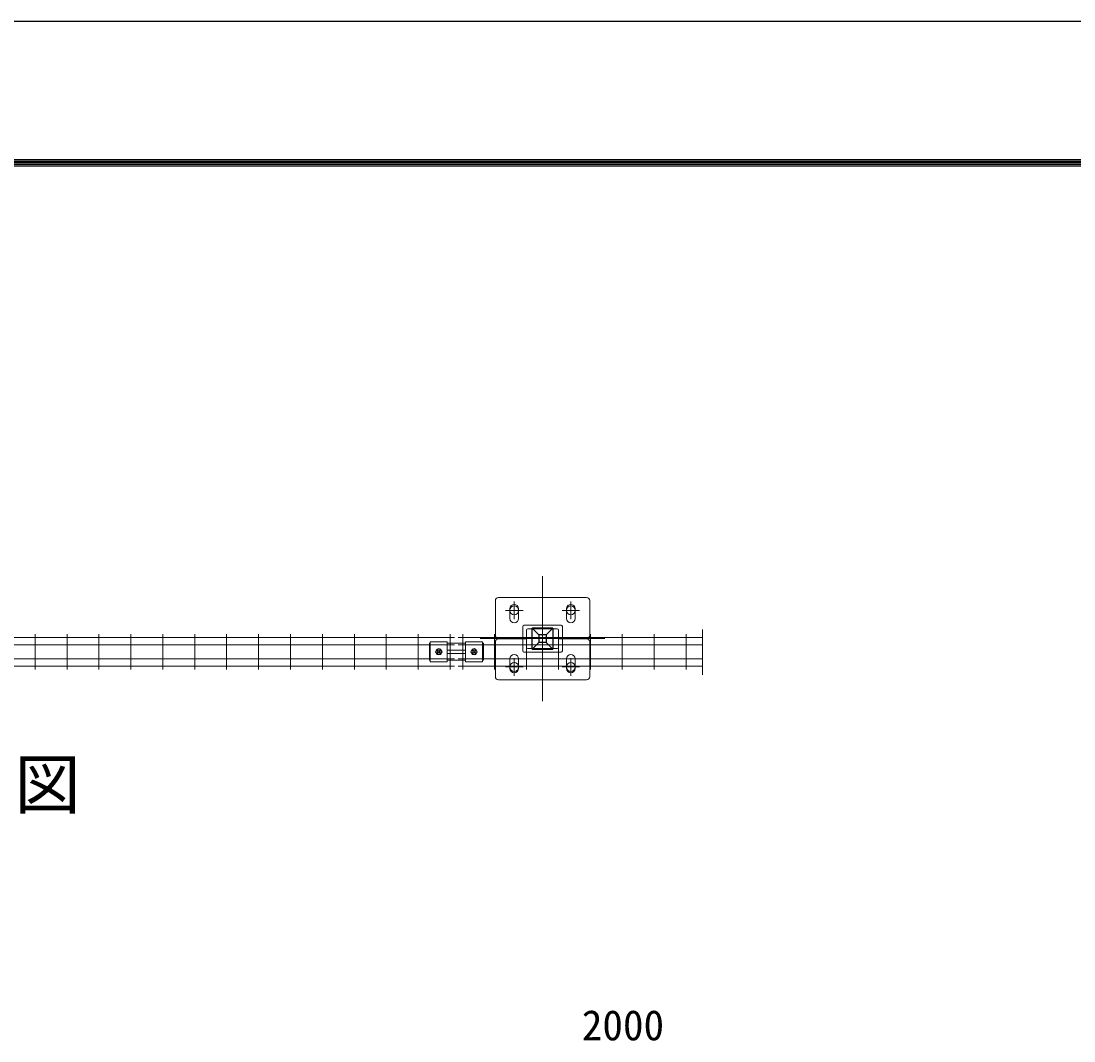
# Model space of a CAD drawing. Units: millimetres, scale not verified. Extents: x -4200 to 4200, y -2970 to 2970.
# Drawn here: x -1989 to -314, y 1349 to 2970 of the extents above; entities that cross this region are included whole.
import ezdxf
from ezdxf.enums import TextEntityAlignment as Align

# ---------------------------------------------------------------- set-up
doc = ezdxf.new("R2010")
doc.units = ezdxf.units.MM
doc.header["$LTSCALE"] = 10
doc.linetypes.add('USER1', pattern=[50.8, 31.75, -6.35, 6.35, -6.35])
for name, color, linetype, lineweight in [('0-0_D-STR-DIM', 7, 'Continuous', 13), ('0-1_D-STR3', 3, 'Continuous', 13), ('0-2_D-BMK', 2, 'USER1', 13), ('0-3_D-STR1', 1, 'Continuous', 25), ('0-5_D-STR2', 7, 'Continuous', 13), ('0-C_D-TTL', 7, 'Continuous', 25)]:
    doc.layers.add(name, color=color, linetype=linetype, lineweight=lineweight)
doc.layers.add('0-9_D-TTL-TXT', color=7, linetype='Continuous')
doc.styles.add('ＭＳ ゴシック', font='')
doc.styles.get('ＭＳ ゴシック').set_extended_font_data('MS Gothic')

# ---------------------------------------------------------------- blocks, each defined once
blk = doc.blocks.new('ベースプレート部品\u3000平面図')
at = {"layer": '0-1_D-STR3'}
for p, q in [((-6588.24, 53459.09), (-7988.24, 53459.09)), ((-8038.24, 53409.09), (-8038.24, 52859.09)), ((-7808.25, 53124.09), (-7808.25, 53279.08)), ((-7668.25, 53124.09), (-7668.25, 53279.08)), ((-6908.25, 53124.09), (-6908.25, 53279.08)), ((-6768.25, 53124.09), (-6768.25, 53279.08)), ((-6538.24, 52859.09), (-6538.24, 53409.09)), ((-7603.25, 52809.09), (-7603.25, 52999.09)), ((-6993.25, 53019.09), (-7583.25, 53019.09)), ((-7543.25, 52809.09), (-7543.25, 52939.09)), ((-7053.25, 52959.09), (-7523.25, 52959.09)), ((-7033.25, 52809.09), (-7033.25, 52939.09)), ((-6973.25, 52999.09), (-6973.25, 52809.09)), ((-7988.24, 52809.09), (-7542.4, 52809.09)), ((-7032.4, 52809.09), (-6588.24, 52809.09))]:
    blk.add_line(p, q, dxfattribs=at)
for centre, radius, start, end in [((-7988.24, 53409.09), 50, 90, 180), ((-6588.24, 53409.09), 50, 0, 90), ((-7738.25, 53279.08), 70, 0, 180), ((-6838.25, 53279.08), 70, 0, 180), ((-7738.25, 53124.09), 70, 180, 0), ((-6838.25, 53124.09), 70, 180, 0), ((-7583.25, 52999.09), 20, 90, 180), ((-7523.25, 52939.09), 20, 90, 180), ((-7053.25, 52939.09), 20, 0, 90), ((-6993.25, 52999.09), 20, 0, 90), ((-7988.24, 52859.09), 50, 180, 270), ((-6588.24, 52859.09), 50, 270, 0)]:
    blk.add_arc(centre, radius, start, end, dxfattribs=at)

msp = doc.modelspace()

# ---------------------------------------------------------------- linework, layer by layer
at = {"layer": '0-0_D-STR-DIM'}
msp.add_line((-905.13, 2003.08), (-905.13, 1930.88), dxfattribs=at)
at = {"layer": '0-1_D-STR3'}
for p, q in [((-1339.43, 1980.89), (-1339.43, 1953.89)), ((-1337.93, 1980.89), (-1339.43, 1980.89)), ((-1337.93, 1983.47), (-1310.93, 1983.47)), ((-1337.93, 1983.47), (-1337.93, 1951.31)), ((-1310.93, 1983.47), (-1310.93, 1951.31)), ((-1281.93, 1980.89), (-1310.93, 1980.89)), ((-1281.93, 1983.47), (-1281.93, 1951.31)), ((-1281.93, 1983.47), (-1254.93, 1983.47)), ((-1254.93, 1983.47), (-1254.93, 1951.31)), ((-1253.43, 1980.89), (-1254.93, 1980.89)), ((-1253.43, 1953.89), (-1253.43, 1980.89)), ((-1326.98, 1971.81), (-1329.53, 1967.39)), ((-1326.98, 1962.98), (-1329.53, 1967.39)), ((-1327.26, 1969.51), (-1325.85, 1968.1)), ((-1327.26, 1965.27), (-1325.85, 1966.69)), ((-1321.88, 1971.81), (-1326.98, 1971.81)), ((-1321.88, 1962.98), (-1326.98, 1962.98)), ((-1326.55, 1970.22), (-1325.14, 1968.81)), ((-1326.55, 1964.56), (-1325.14, 1965.98)), ((-1322.31, 1970.22), (-1323.73, 1968.81)), ((-1322.31, 1964.56), (-1323.73, 1965.98)), ((-1321.6, 1969.51), (-1323.02, 1968.1)), ((-1321.6, 1965.27), (-1323.02, 1966.69)), ((-1321.88, 1971.81), (-1319.34, 1967.39)), ((-1321.88, 1962.98), (-1319.34, 1967.39)), ((-1309.93, 1969.89), (-1282.93, 1969.89)), ((-1309.93, 1964.89), (-1282.93, 1964.89)), ((-1270.98, 1971.81), (-1273.53, 1967.39)), ((-1270.98, 1962.98), (-1273.53, 1967.39)), ((-1271.26, 1969.51), (-1269.85, 1968.1)), ((-1271.26, 1965.27), (-1269.85, 1966.69)), ((-1265.88, 1971.81), (-1270.98, 1971.81)), ((-1265.88, 1962.98), (-1270.98, 1962.98)), ((-1270.55, 1970.22), (-1269.14, 1968.81)), ((-1270.55, 1964.56), (-1269.14, 1965.98)), ((-1266.31, 1970.22), (-1267.73, 1968.81)), ((-1266.31, 1964.56), (-1267.73, 1965.98)), ((-1265.6, 1969.51), (-1267.02, 1968.1)), ((-1265.6, 1965.27), (-1267.02, 1966.69)), ((-1265.88, 1971.81), (-1263.34, 1967.39)), ((-1265.88, 1962.98), (-1263.34, 1967.39)), ((-1339.43, 1953.89), (-1337.93, 1953.89)), ((-1337.93, 1951.31), (-1310.93, 1951.31)), ((-1310.93, 1953.89), (-1281.93, 1953.89)), ((-1281.93, 1951.31), (-1254.93, 1951.31)), ((-1254.93, 1953.89), (-1253.43, 1953.89))]:
    msp.add_line(p, q, dxfattribs=at)
for centre, radius in [((-1204.47, 2033.29), 7), ((-1114.47, 2033.29), 7), ((-1324.43, 1967.39), 4.41), ((-1268.43, 1967.39), 4.41), ((-1204.47, 1943.29), 7), ((-1114.47, 1943.29), 7)]:
    msp.add_circle(centre, radius, dxfattribs=at)
for centre, radius, start, end in [((-1326.91, 1969.87), 0.5, 44.99953, 224.99952), ((-1326.91, 1964.92), 0.5, 135, 314.99998), ((-1324.43, 1968.64), 3.75, 57.53826, 122.46174), ((-1324.43, 1966.14), 3.75, 237.53826, 302.46174), ((-1326.55, 1967.39), 1, 314.99999, 45), ((-1324.43, 1969.51), 1, 225.00001, 314.99999), ((-1324.43, 1965.27), 1, 45, 135), ((-1322.31, 1967.39), 1, 135, 225.00001), ((-1321.96, 1969.87), 0.5, 315, 135), ((-1321.96, 1964.92), 0.5, 225.00001, 44.99999), ((-1309.93, 1967.39), 2.5, 90, 113.57818), ((-1309.93, 1967.39), 2.5, 246.42182, 270), ((-1282.93, 1967.39), 2.5, 66.42182, 90), ((-1282.93, 1967.39), 2.5, 270, 293.57818), ((-1270.91, 1969.87), 0.5, 44.99953, 224.99952), ((-1270.91, 1964.92), 0.5, 135, 314.99998), ((-1268.43, 1968.64), 3.75, 57.53826, 122.46174), ((-1268.43, 1966.14), 3.75, 237.53826, 302.46174), ((-1270.55, 1967.39), 1, 314.99999, 45), ((-1268.43, 1969.51), 1, 225.00001, 314.99999), ((-1268.43, 1965.27), 1, 45, 135), ((-1266.31, 1967.39), 1, 135, 225.00001), ((-1265.96, 1969.87), 0.5, 315, 135), ((-1265.96, 1964.92), 0.5, 225.00001, 44.99999)]:
    msp.add_arc(centre, radius, start, end, dxfattribs=at)
at = {"layer": '0-2_D-BMK'}
for p, q in [((-1159.47, 2087.59), (-1159.47, 1889)), ((-1204.47, 2047.29), (-1204.47, 2019.29)), ((-1114.47, 2047.29), (-1114.47, 2019.29)), ((-1218.47, 2033.29), (-1190.47, 2033.29)), ((-1128.47, 2033.29), (-1100.47, 2033.29)), ((-1258.77, 1988.29), (-1060.18, 1988.29)), ((-1218.47, 1943.29), (-1190.47, 1943.29)), ((-1204.47, 1929.29), (-1204.47, 1957.29)), ((-1128.47, 1943.29), (-1100.47, 1943.29)), ((-1114.47, 1929.29), (-1114.47, 1957.29))]:
    msp.add_line(p, q, dxfattribs=at)
at = {"layer": '0-3_D-STR1'}
for p, q in [((-1142.97, 2004.79), (-1175.97, 2004.79)), ((-1175.97, 1971.79), (-1175.97, 2004.79)), ((-1165.47, 1994.29), (-1175.97, 2004.79)), ((-1153.47, 1994.29), (-1165.47, 1994.29)), ((-1165.47, 1994.29), (-1165.47, 1982.29)), ((-1153.47, 1994.29), (-1142.97, 2004.79)), ((-1153.47, 1994.29), (-1153.47, 1982.29)), ((-1142.97, 2004.79), (-1142.97, 1971.79)), ((-1165.47, 1982.29), (-1175.97, 1971.79)), ((-1153.47, 1982.29), (-1165.47, 1982.29)), ((-1142.97, 1971.79), (-1153.47, 1982.29)), ((-1175.97, 1971.79), (-1142.97, 1971.79))]:
    msp.add_line(p, q, dxfattribs=at)
at = {"layer": '0-5_D-STR2'}
for p, q in [((-1966.46, 1995.39), (-1966.46, 1939.39)), ((-1915.69, 1995.39), (-1915.69, 1939.39)), ((-1864.92, 1995.39), (-1864.92, 1939.39)), ((-1814.15, 1995.39), (-1814.15, 1939.39)), ((-1763.38, 1995.39), (-1763.38, 1939.39)), ((-1712.61, 1995.39), (-1712.61, 1939.39)), ((-1661.84, 1995.39), (-1661.84, 1939.39)), ((-1611.07, 1995.39), (-1611.07, 1939.39)), ((-1560.3, 1995.39), (-1560.3, 1939.39)), ((-1509.53, 1995.39), (-1509.53, 1939.39)), ((-1458.76, 1995.39), (-1458.76, 1939.39)), ((-1408, 1995.39), (-1408, 1939.39)), ((-1357.23, 1995.39), (-1357.23, 1939.39)), ((-1306.41, 1995.39), (-1306.41, 1939.39)), ((-1286.46, 1995.39), (-1286.46, 1939.39)), ((-1235.69, 1995.39), (-1235.69, 1939.39)), ((-1184.92, 1995.39), (-1184.92, 1939.39)), ((-1134.15, 1995.39), (-1134.15, 1939.39)), ((-1083.38, 1995.39), (-1083.38, 1939.39)), ((-1032.61, 1995.39), (-1032.61, 1939.39)), ((-981.84, 1995.39), (-981.84, 1939.39)), ((-931.07, 1995.39), (-931.07, 1939.39)), ((-3293.43, 1989.99), (-1299.43, 1989.99)), ((-3254.93, 1978.69), (-1299.43, 1978.69)), ((-1293.43, 1989.99), (-905.13, 1989.99)), ((-1293.43, 1978.69), (-905.13, 1978.69)), ((-3293.43, 1944.79), (-1299.43, 1944.79)), ((-3254.93, 1956.09), (-1299.43, 1956.09)), ((-1293.43, 1956.09), (-905.13, 1956.09)), ((-1293.43, 1944.79), (-905.13, 1944.79))]:
    msp.add_line(p, q, dxfattribs=at)
at = {"layer": '0-C_D-TTL', "color": 2}
msp.add_lwpolyline([(-4199.62, 2970), (4200.38, 2970), (4200.38, -2970), (-4199.62, -2970)], close=True, dxfattribs=at)
at = {"layer": '0-C_D-TTL'}
for points in [[(-3929.62, 2750), (3930.38, 2750), (3930.38, -2750), (-3929.62, -2750)], [(-3927.12, 2747.5), (3927.88, 2747.5), (3927.88, -2747.5), (-3927.12, -2747.5)], [(-3924.62, 2745), (3925.38, 2745), (3925.38, -2745), (-3924.62, -2745)], [(-3922.12, 2742.5), (3922.88, 2742.5), (3922.88, -2742.5), (-3922.12, -2742.5)], [(-3919.62, 2740), (3920.38, 2740), (3920.38, -2740), (-3919.62, -2740)]]:
    msp.add_lwpolyline(points, close=True, dxfattribs=at)

# ---------------------------------------------------------------- block references
at = {"layer": '0-1_D-STR3', "xscale": 0.1, "yscale": 0.1}
msp.add_blockref('ベースプレート部品\u3000平面図', (-430.65, -3292.12), dxfattribs=at)
at = {"layer": '0-1_D-STR3', "xscale": -0.1, "yscale": 0.1, "rotation": 180}
msp.add_blockref('ベースプレート部品\u3000平面図', (-430.65, 7268.7), dxfattribs=at)

# ---------------------------------------------------------------- texts
at = {"layer": '0-0_D-STR-DIM', "style": 'ＭＳ ゴシック'}
msp.add_text('2000', height=48.09, dxfattribs=at).set_placement((-1096.99, 1335.38), align=Align.BOTTOM_LEFT)
at = {"layer": '0-9_D-TTL-TXT', "style": 'ＭＳ ゴシック'}
msp.add_text('平\u3000面\u3000図', height=76.98, dxfattribs=at).set_placement((-2419.37, 1695.1), align=Align.BOTTOM_LEFT)

doc.saveas('drawing.dxf')
